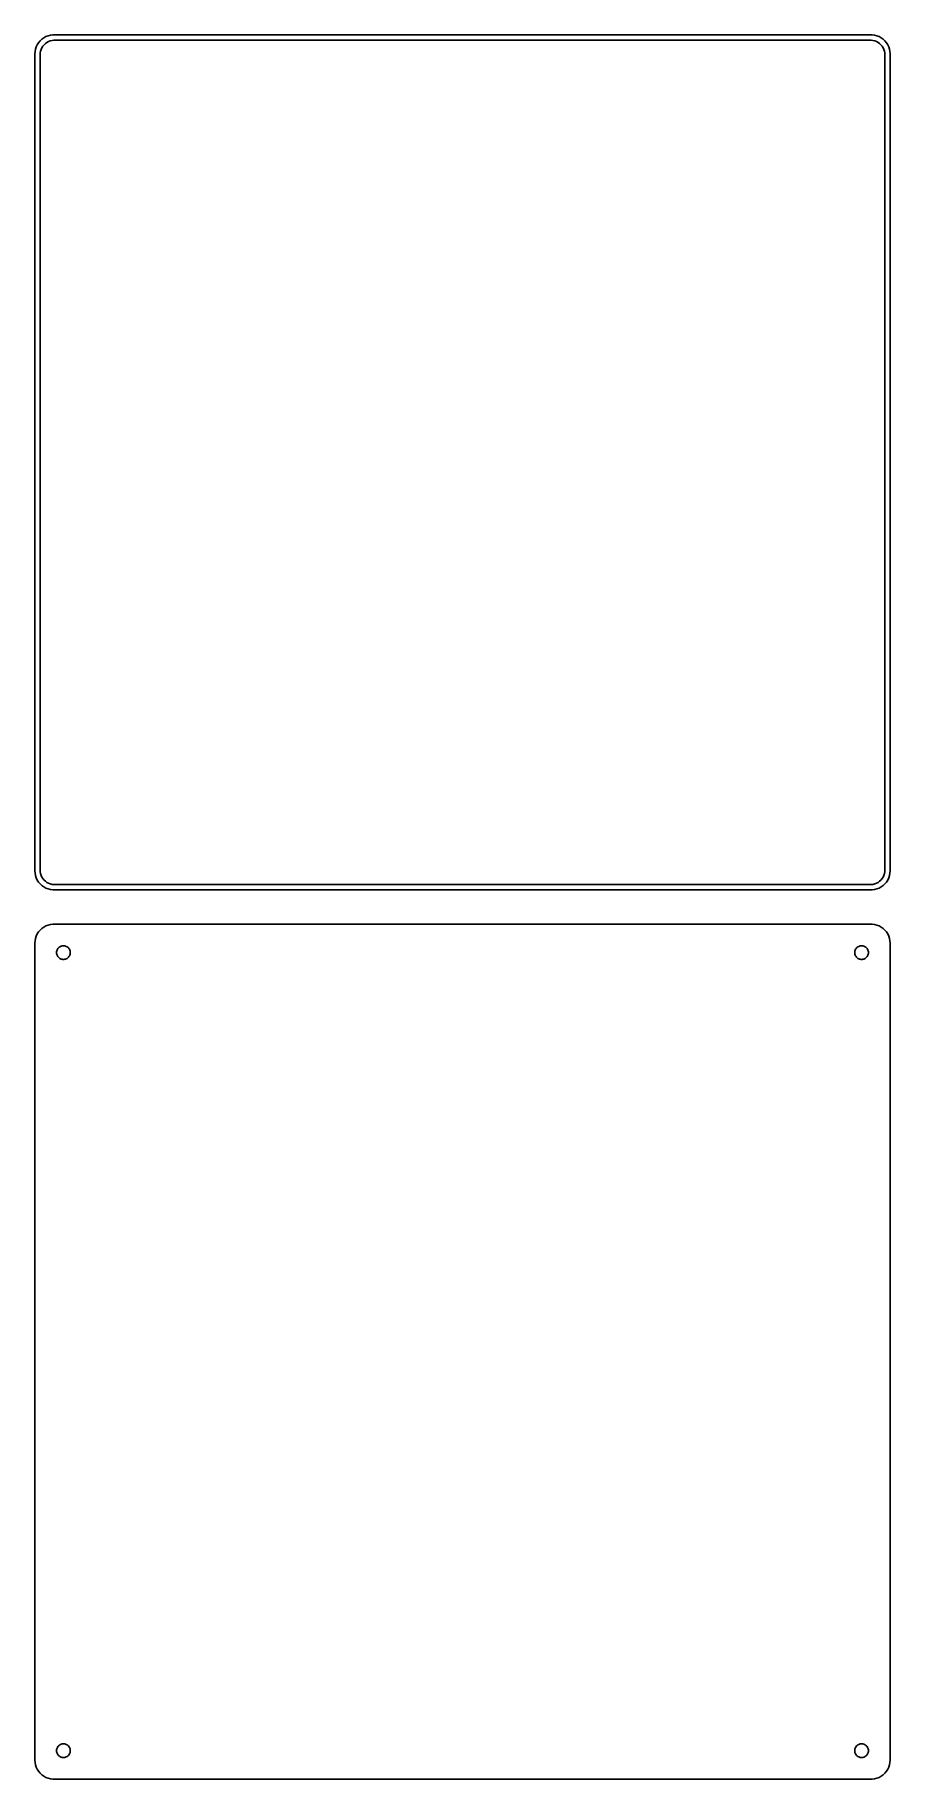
# Model space of a CAD drawing. Header units: metres. Extents: x -112 to 112, y 122 to 580.
import ezdxf

# ---------------------------------------------------------------- set-up
doc = ezdxf.new("R2010")
doc.units = ezdxf.units.M

msp = doc.modelspace()

# ---------------------------------------------------------------- linework, layer by layer
for p, q in [((-111.545, 578.439), (-111.882, 577.909)), ((-111.145, 578.923), (-111.545, 578.439)), ((-110.687, 579.353), (-111.145, 578.923)), ((-110.179, 579.722), (-110.687, 579.353)), ((-109.629, 580.024), (-110.179, 579.722)), ((-109.716, 578.231), (-109.323, 578.517)), ((-109.045, 580.255), (-109.629, 580.024)), ((-109.323, 578.517), (-108.898, 578.751)), ((-108.437, 580.411), (-109.045, 580.255)), ((-108.898, 578.751), (-108.446, 578.93)), ((-108.446, 578.93), (-107.975, 579.051)), ((-107.814, 580.49), (-108.437, 580.411)), ((-107.975, 579.051), (-107.493, 579.112)), ((107.814, 580.49), (-107.814, 580.49)), ((-107.493, 579.112), (107.493, 579.112)), ((107.493, 579.112), (107.975, 579.051)), ((108.437, 580.411), (107.814, 580.49)), ((107.975, 579.051), (108.446, 578.93)), ((109.045, 580.255), (108.437, 580.411)), ((108.446, 578.93), (108.898, 578.751)), ((108.898, 578.751), (109.323, 578.517)), ((109.629, 580.024), (109.045, 580.255)), ((109.323, 578.517), (109.716, 578.231)), ((110.179, 579.722), (109.629, 580.024)), ((110.687, 579.353), (110.179, 579.722)), ((111.145, 578.923), (110.687, 579.353)), ((111.545, 578.439), (111.145, 578.923)), ((111.882, 577.909), (111.545, 578.439)), ((-112.461, 576.127), (-112.5, 575.5)), ((-112.5, 575.5), (-112.5, 360.5)), ((-112.343, 576.743), (-112.461, 576.127)), ((-112.149, 577.341), (-112.343, 576.743)), ((-111.882, 577.909), (-112.149, 577.341)), ((-111.119, 575.25), (-111.089, 575.735)), ((-111.119, 360.75), (-111.119, 575.25)), ((-111.089, 575.735), (-110.998, 576.212)), ((-110.998, 576.212), (-110.848, 576.674)), ((-110.848, 576.674), (-110.641, 577.114)), ((-110.641, 577.114), (-110.38, 577.524)), ((-110.38, 577.524), (-110.071, 577.899)), ((-110.071, 577.899), (-109.716, 578.231)), ((109.716, 578.231), (110.071, 577.899)), ((110.071, 577.899), (110.38, 577.524)), ((110.38, 577.524), (110.641, 577.114)), ((110.641, 577.114), (110.848, 576.674)), ((110.848, 576.674), (110.998, 576.212)), ((110.998, 576.212), (111.089, 575.735)), ((111.089, 575.735), (111.119, 575.25)), ((111.119, 575.25), (111.119, 360.75)), ((112.149, 577.341), (111.882, 577.909)), ((112.343, 576.743), (112.149, 577.341)), ((112.461, 576.127), (112.343, 576.743)), ((112.5, 575.5), (112.461, 576.127)), ((112.5, 360.5), (112.5, 575.5)), ((-112.5, 360.5), (-112.461, 359.873)), ((-112.461, 359.873), (-112.343, 359.257)), ((-112.343, 359.257), (-112.149, 358.659)), ((-112.149, 358.659), (-111.882, 358.091)), ((-111.882, 358.091), (-111.545, 357.561)), ((-111.089, 360.265), (-111.119, 360.75)), ((-110.998, 359.788), (-111.089, 360.265)), ((-110.848, 359.326), (-110.998, 359.788)), ((-110.641, 358.886), (-110.848, 359.326)), ((-110.38, 358.476), (-110.641, 358.886)), ((-110.071, 358.101), (-110.38, 358.476)), ((-109.716, 357.769), (-110.071, 358.101)), ((110.071, 358.101), (109.716, 357.769)), ((110.38, 358.476), (110.071, 358.101)), ((110.641, 358.886), (110.38, 358.476)), ((110.848, 359.326), (110.641, 358.886)), ((110.998, 359.788), (110.848, 359.326)), ((111.089, 360.265), (110.998, 359.788)), ((111.119, 360.75), (111.089, 360.265)), ((111.545, 357.561), (111.882, 358.091)), ((111.882, 358.091), (112.149, 358.659)), ((112.149, 358.659), (112.343, 359.257)), ((112.343, 359.257), (112.461, 359.873)), ((112.461, 359.873), (112.5, 360.5)), ((-111.545, 357.561), (-111.145, 357.077)), ((-111.145, 357.077), (-110.687, 356.647)), ((-110.687, 356.647), (-110.179, 356.278)), ((-110.179, 356.278), (-109.629, 355.976)), ((-109.323, 357.483), (-109.716, 357.769)), ((-109.629, 355.976), (-109.045, 355.745)), ((-108.898, 357.249), (-109.323, 357.483)), ((-109.045, 355.745), (-108.437, 355.589)), ((-108.446, 357.07), (-108.898, 357.249)), ((-107.975, 356.949), (-108.446, 357.07)), ((-108.437, 355.589), (-107.814, 355.51)), ((-107.493, 356.888), (-107.975, 356.949)), ((-107.814, 355.51), (107.814, 355.51)), ((107.493, 356.888), (-107.493, 356.888)), ((107.975, 356.949), (107.493, 356.888)), ((107.814, 355.51), (108.437, 355.589)), ((108.446, 357.07), (107.975, 356.949)), ((108.437, 355.589), (109.045, 355.745)), ((108.898, 357.249), (108.446, 357.07)), ((109.323, 357.483), (108.898, 357.249)), ((109.045, 355.745), (109.629, 355.976)), ((109.716, 357.769), (109.323, 357.483)), ((109.629, 355.976), (110.179, 356.278)), ((110.179, 356.278), (110.687, 356.647)), ((110.687, 356.647), (111.145, 357.077)), ((111.145, 357.077), (111.545, 357.561)), ((-111.545, 344.439), (-111.882, 343.909)), ((-111.145, 344.923), (-111.545, 344.439)), ((-110.687, 345.353), (-111.145, 344.923)), ((-110.179, 345.722), (-110.687, 345.353)), ((-109.629, 346.024), (-110.179, 345.722)), ((-109.045, 346.255), (-109.629, 346.024)), ((-108.437, 346.411), (-109.045, 346.255)), ((-107.814, 346.49), (-108.437, 346.411)), ((107.814, 346.49), (-107.814, 346.49)), ((108.437, 346.411), (107.814, 346.49)), ((109.045, 346.255), (108.437, 346.411)), ((109.629, 346.024), (109.045, 346.255)), ((110.179, 345.722), (109.629, 346.024)), ((110.687, 345.353), (110.179, 345.722)), ((111.145, 344.923), (110.687, 345.353)), ((111.545, 344.439), (111.145, 344.923)), ((111.882, 343.909), (111.545, 344.439)), ((-112.461, 342.127), (-112.5, 341.5)), ((-112.5, 341.5), (-112.5, 126.5)), ((-112.343, 342.743), (-112.461, 342.127)), ((-112.149, 343.341), (-112.343, 342.743)), ((-111.882, 343.909), (-112.149, 343.341)), ((-106.743, 339.448), (-106.674, 339.663)), ((-106.674, 339.663), (-106.577, 339.867)), ((-106.577, 339.867), (-106.456, 340.058)), ((-106.456, 340.058), (-106.312, 340.232)), ((-106.312, 340.232), (-106.147, 340.387)), ((-106.147, 340.387), (-105.964, 340.52)), ((-105.964, 340.52), (-105.766, 340.629)), ((-105.766, 340.629), (-105.556, 340.712)), ((-105.556, 340.712), (-105.337, 340.768)), ((-105.337, 340.768), (-105.113, 340.796)), ((-105.113, 340.796), (-104.887, 340.796)), ((-104.887, 340.796), (-104.663, 340.768)), ((-104.663, 340.768), (-104.444, 340.712)), ((-104.444, 340.712), (-104.234, 340.629)), ((-104.234, 340.629), (-104.036, 340.52)), ((-104.036, 340.52), (-103.853, 340.387)), ((-103.853, 340.387), (-103.688, 340.232)), ((-103.688, 340.232), (-103.544, 340.058)), ((-103.544, 340.058), (-103.423, 339.867)), ((-103.423, 339.867), (-103.326, 339.663)), ((-103.326, 339.663), (-103.257, 339.448)), ((103.257, 339.448), (103.326, 339.663)), ((103.326, 339.663), (103.423, 339.867)), ((103.423, 339.867), (103.544, 340.058)), ((103.544, 340.058), (103.688, 340.232)), ((103.688, 340.232), (103.853, 340.387)), ((103.853, 340.387), (104.036, 340.52)), ((104.036, 340.52), (104.234, 340.629)), ((104.234, 340.629), (104.444, 340.712)), ((104.444, 340.712), (104.663, 340.768)), ((104.663, 340.768), (104.887, 340.796)), ((104.887, 340.796), (105.113, 340.796)), ((105.113, 340.796), (105.337, 340.768)), ((105.337, 340.768), (105.556, 340.712)), ((105.556, 340.712), (105.766, 340.629)), ((105.766, 340.629), (105.964, 340.52)), ((105.964, 340.52), (106.147, 340.387)), ((106.147, 340.387), (106.312, 340.232)), ((106.312, 340.232), (106.456, 340.058)), ((106.456, 340.058), (106.577, 339.867)), ((106.577, 339.867), (106.674, 339.663)), ((106.674, 339.663), (106.743, 339.448)), ((112.149, 343.341), (111.882, 343.909)), ((112.343, 342.743), (112.149, 343.341)), ((112.461, 342.127), (112.343, 342.743)), ((112.5, 341.5), (112.461, 342.127)), ((112.5, 126.5), (112.5, 341.5)), ((-106.8, 339), (-106.786, 339.226)), ((-106.786, 338.774), (-106.8, 339)), ((-106.786, 339.226), (-106.743, 339.448)), ((-106.743, 338.552), (-106.786, 338.774)), ((-106.674, 338.337), (-106.743, 338.552)), ((-106.577, 338.133), (-106.674, 338.337)), ((-106.456, 337.942), (-106.577, 338.133)), ((-106.312, 337.768), (-106.456, 337.942)), ((-106.147, 337.613), (-106.312, 337.768)), ((-105.964, 337.48), (-106.147, 337.613)), ((-105.766, 337.371), (-105.964, 337.48)), ((-105.556, 337.288), (-105.766, 337.371)), ((-105.337, 337.232), (-105.556, 337.288)), ((-105.113, 337.204), (-105.337, 337.232)), ((-104.887, 337.204), (-105.113, 337.204)), ((-104.663, 337.232), (-104.887, 337.204)), ((-104.444, 337.288), (-104.663, 337.232)), ((-104.234, 337.371), (-104.444, 337.288)), ((-104.036, 337.48), (-104.234, 337.371)), ((-103.853, 337.613), (-104.036, 337.48)), ((-103.688, 337.768), (-103.853, 337.613)), ((-103.544, 337.942), (-103.688, 337.768)), ((-103.423, 338.133), (-103.544, 337.942)), ((-103.326, 338.337), (-103.423, 338.133)), ((-103.257, 338.552), (-103.326, 338.337)), ((-103.257, 339.448), (-103.214, 339.226)), ((-103.214, 338.774), (-103.257, 338.552)), ((-103.214, 339.226), (-103.2, 339)), ((-103.2, 339), (-103.214, 338.774)), ((103.2, 339), (103.214, 339.226)), ((103.214, 338.774), (103.2, 339)), ((103.214, 339.226), (103.257, 339.448)), ((103.257, 338.552), (103.214, 338.774)), ((103.326, 338.337), (103.257, 338.552)), ((103.423, 338.133), (103.326, 338.337)), ((103.544, 337.942), (103.423, 338.133)), ((103.688, 337.768), (103.544, 337.942)), ((103.853, 337.613), (103.688, 337.768)), ((104.036, 337.48), (103.853, 337.613)), ((104.234, 337.371), (104.036, 337.48)), ((104.444, 337.288), (104.234, 337.371)), ((104.663, 337.232), (104.444, 337.288)), ((104.887, 337.204), (104.663, 337.232)), ((105.113, 337.204), (104.887, 337.204)), ((105.337, 337.232), (105.113, 337.204)), ((105.556, 337.288), (105.337, 337.232)), ((105.766, 337.371), (105.556, 337.288)), ((105.964, 337.48), (105.766, 337.371)), ((106.147, 337.613), (105.964, 337.48)), ((106.312, 337.768), (106.147, 337.613)), ((106.456, 337.942), (106.312, 337.768)), ((106.577, 338.133), (106.456, 337.942)), ((106.674, 338.337), (106.577, 338.133)), ((106.743, 338.552), (106.674, 338.337)), ((106.743, 339.448), (106.786, 339.226)), ((106.786, 338.774), (106.743, 338.552)), ((106.786, 339.226), (106.8, 339)), ((106.8, 339), (106.786, 338.774)), ((-106.8, 129), (-106.786, 129.226)), ((-106.786, 128.774), (-106.8, 129)), ((-106.786, 129.226), (-106.743, 129.448)), ((-106.743, 128.552), (-106.786, 128.774)), ((-106.743, 129.448), (-106.674, 129.663)), ((-106.674, 128.337), (-106.743, 128.552)), ((-106.674, 129.663), (-106.577, 129.867)), ((-106.577, 129.867), (-106.456, 130.058)), ((-106.456, 130.058), (-106.312, 130.232)), ((-106.312, 130.232), (-106.147, 130.387)), ((-106.147, 130.387), (-105.964, 130.52)), ((-105.964, 130.52), (-105.766, 130.629)), ((-105.766, 130.629), (-105.556, 130.712)), ((-105.556, 130.712), (-105.337, 130.768)), ((-105.337, 130.768), (-105.113, 130.796)), ((-105.113, 130.796), (-104.887, 130.796)), ((-104.887, 130.796), (-104.663, 130.768)), ((-104.663, 130.768), (-104.444, 130.712)), ((-104.444, 130.712), (-104.234, 130.629)), ((-104.234, 130.629), (-104.036, 130.52)), ((-104.036, 130.52), (-103.853, 130.387)), ((-103.853, 130.387), (-103.688, 130.232)), ((-103.688, 130.232), (-103.544, 130.058)), ((-103.544, 130.058), (-103.423, 129.867)), ((-103.423, 129.867), (-103.326, 129.663)), ((-103.326, 129.663), (-103.257, 129.448)), ((-103.257, 128.552), (-103.326, 128.337)), ((-103.257, 129.448), (-103.214, 129.226)), ((-103.214, 128.774), (-103.257, 128.552)), ((-103.214, 129.226), (-103.2, 129)), ((-103.2, 129), (-103.214, 128.774)), ((103.2, 129), (103.214, 129.226)), ((103.214, 128.774), (103.2, 129)), ((103.214, 129.226), (103.257, 129.448)), ((103.257, 128.552), (103.214, 128.774)), ((103.257, 129.448), (103.326, 129.663)), ((103.326, 128.337), (103.257, 128.552)), ((103.326, 129.663), (103.423, 129.867)), ((103.423, 129.867), (103.544, 130.058)), ((103.544, 130.058), (103.688, 130.232)), ((103.688, 130.232), (103.853, 130.387)), ((103.853, 130.387), (104.036, 130.52)), ((104.036, 130.52), (104.234, 130.629)), ((104.234, 130.629), (104.444, 130.712)), ((104.444, 130.712), (104.663, 130.768)), ((104.663, 130.768), (104.887, 130.796)), ((104.887, 130.796), (105.113, 130.796)), ((105.113, 130.796), (105.337, 130.768)), ((105.337, 130.768), (105.556, 130.712)), ((105.556, 130.712), (105.766, 130.629)), ((105.766, 130.629), (105.964, 130.52)), ((105.964, 130.52), (106.147, 130.387)), ((106.147, 130.387), (106.312, 130.232)), ((106.312, 130.232), (106.456, 130.058)), ((106.456, 130.058), (106.577, 129.867)), ((106.577, 129.867), (106.674, 129.663)), ((106.674, 129.663), (106.743, 129.448)), ((106.743, 128.552), (106.674, 128.337)), ((106.743, 129.448), (106.786, 129.226)), ((106.786, 128.774), (106.743, 128.552)), ((106.786, 129.226), (106.8, 129)), ((106.8, 129), (106.786, 128.774)), ((-112.5, 126.5), (-112.461, 125.873)), ((-112.461, 125.873), (-112.343, 125.257)), ((-112.343, 125.257), (-112.149, 124.659)), ((-112.149, 124.659), (-111.882, 124.091)), ((-111.882, 124.091), (-111.545, 123.561)), ((-106.577, 128.133), (-106.674, 128.337)), ((-106.456, 127.942), (-106.577, 128.133)), ((-106.312, 127.768), (-106.456, 127.942)), ((-106.147, 127.613), (-106.312, 127.768)), ((-105.964, 127.48), (-106.147, 127.613)), ((-105.766, 127.371), (-105.964, 127.48)), ((-105.556, 127.288), (-105.766, 127.371)), ((-105.337, 127.232), (-105.556, 127.288)), ((-105.113, 127.204), (-105.337, 127.232)), ((-104.887, 127.204), (-105.113, 127.204)), ((-104.663, 127.232), (-104.887, 127.204)), ((-104.444, 127.288), (-104.663, 127.232)), ((-104.234, 127.371), (-104.444, 127.288)), ((-104.036, 127.48), (-104.234, 127.371)), ((-103.853, 127.613), (-104.036, 127.48)), ((-103.688, 127.768), (-103.853, 127.613)), ((-103.544, 127.942), (-103.688, 127.768)), ((-103.423, 128.133), (-103.544, 127.942)), ((-103.326, 128.337), (-103.423, 128.133)), ((103.423, 128.133), (103.326, 128.337)), ((103.544, 127.942), (103.423, 128.133)), ((103.688, 127.768), (103.544, 127.942)), ((103.853, 127.613), (103.688, 127.768)), ((104.036, 127.48), (103.853, 127.613)), ((104.234, 127.371), (104.036, 127.48)), ((104.444, 127.288), (104.234, 127.371)), ((104.663, 127.232), (104.444, 127.288)), ((104.887, 127.204), (104.663, 127.232)), ((105.113, 127.204), (104.887, 127.204)), ((105.337, 127.232), (105.113, 127.204)), ((105.556, 127.288), (105.337, 127.232)), ((105.766, 127.371), (105.556, 127.288)), ((105.964, 127.48), (105.766, 127.371)), ((106.147, 127.613), (105.964, 127.48)), ((106.312, 127.768), (106.147, 127.613)), ((106.456, 127.942), (106.312, 127.768)), ((106.577, 128.133), (106.456, 127.942)), ((106.674, 128.337), (106.577, 128.133)), ((111.545, 123.561), (111.882, 124.091)), ((111.882, 124.091), (112.149, 124.659)), ((112.149, 124.659), (112.343, 125.257)), ((112.343, 125.257), (112.461, 125.873)), ((112.461, 125.873), (112.5, 126.5)), ((-111.545, 123.561), (-111.145, 123.077)), ((-111.145, 123.077), (-110.687, 122.647)), ((-110.687, 122.647), (-110.179, 122.278)), ((-110.179, 122.278), (-109.629, 121.976)), ((-109.629, 121.976), (-109.045, 121.745)), ((-109.045, 121.745), (-108.437, 121.589)), ((-108.437, 121.589), (-107.814, 121.51)), ((-107.814, 121.51), (107.814, 121.51)), ((107.814, 121.51), (108.437, 121.589)), ((108.437, 121.589), (109.045, 121.745)), ((109.045, 121.745), (109.629, 121.976)), ((109.629, 121.976), (110.179, 122.278)), ((110.179, 122.278), (110.687, 122.647)), ((110.687, 122.647), (111.145, 123.077)), ((111.145, 123.077), (111.545, 123.561))]:
    msp.add_line(p, q)

doc.saveas('drawing.dxf')
